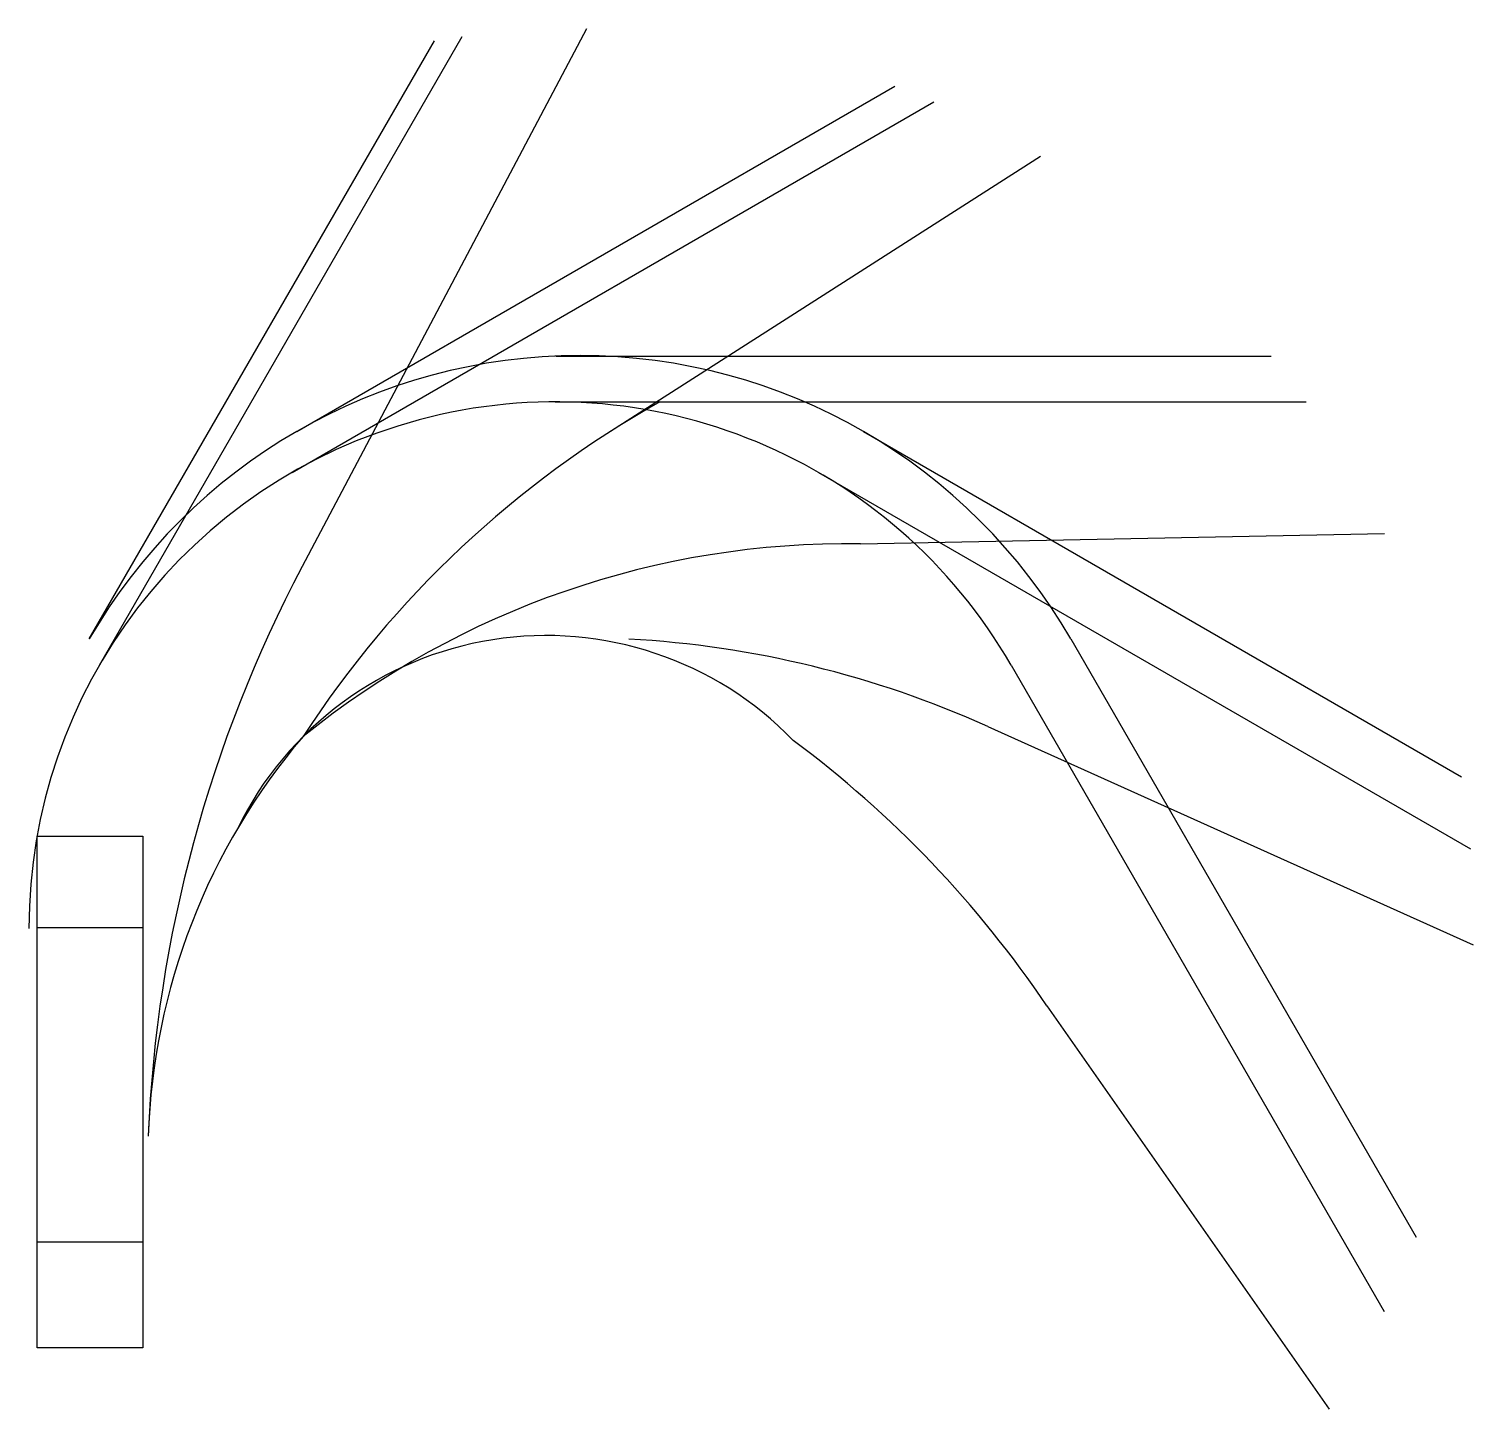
# Model space of a CAD drawing. Header units: inches. Extents: x 39.3 to 73.9, y 39.6 to 72.7.
import ezdxf

# ---------------------------------------------------------------- set-up
doc = ezdxf.new("R2010")
doc.units = ezdxf.units.IN
doc.header["$MEASUREMENT"] = 0
doc.layers.add('veículo', color=1, linetype='Continuous')

msp = doc.modelspace()

# ---------------------------------------------------------------- linework, layer by layer
at = {"layer": 'veículo', "color": 2}
for p, q in [((52.624, 72.702), (45.809, 59.818)), ((40.705, 58.082), (48.981, 72.417)), ((40.947, 57.455), (49.642, 72.516))]:
    msp.add_line(p, q, dxfattribs=at)
at = {"layer": 'veículo', "color": 3}
for p, q in [((45.677, 63.054), (60.012, 71.33)), ((45.565, 62.074), (60.945, 70.953)), ((63.503, 69.641), (53.198, 63.055))]:
    msp.add_line(p, q, dxfattribs=at)
at = {"layer": 'veículo', "color": 4}
for p, q in [((51.887, 64.861), (69.031, 64.861)), ((51.874, 63.764), (69.872, 63.764)), ((59.189, 60.365), (71.748, 60.606))]:
    msp.add_line(p, q, dxfattribs=at)
at = {"layer": 'veículo', "color": 5}
for p, q in [((59.26, 63.054), (73.595, 54.778)), ((58.183, 62.074), (73.808, 53.053)), ((62.242, 55.986), (73.874, 50.752))]:
    msp.add_line(p, q, dxfattribs=at)
at = {"layer": 'veículo', "color": 6}
for p, q in [((64.232, 58.082), (72.508, 43.748)), ((62.802, 57.455), (71.744, 41.967)), ((63.656, 49.288), (70.425, 39.627))]:
    msp.add_line(p, q, dxfattribs=at)
at = {"layer": 'veículo'}
for p, q in [((39.458, 51.168), (41.986, 51.168)), ((39.458, 43.639), (41.986, 43.639))]:
    msp.add_line(p, q, dxfattribs=at)
msp.add_lwpolyline([(41.986, 41.097), (39.458, 41.097), (39.458, 53.354), (41.986, 53.354)], close=True, dxfattribs=at)
for centre, radius, start, end in [((52.468, 51.291), 13.583, 30, 150), ((51.656, 49.935), 8.23, 43.9702, 153.9611), ((57.673, 45.646), 15.566, 139.5382, 178.0727)]:
    msp.add_arc(centre, radius, start, end, dxfattribs=at)
at = {"layer": 'veículo', "color": 6}
for centre, radius, start, end in [((51.874, 51.146), 12.618, 30, 180), ((42.042, 34.721), 26.065, 33.9774, 53.408)]:
    msp.add_arc(centre, radius, start, end, dxfattribs=at)
at = {"layer": 'veículo', "color": 3}
msp.add_arc((66.434, 42.342), 24.581, 119.3675, 146.9524, dxfattribs=at)
at = {"layer": 'veículo', "color": 4}
msp.add_arc((58.905, 39.552), 20.814, 89.22, 128.9173, dxfattribs=at)
at = {"layer": 'veículo', "color": 2}
msp.add_arc((74.158, 44.822), 32.071, 152.1236, 177.5929, dxfattribs=at)
at = {"layer": 'veículo', "color": 5}
msp.add_arc((52.305, 33.896), 24.221, 65.7794, 86.8445, dxfattribs=at)

doc.saveas('drawing.dxf')
